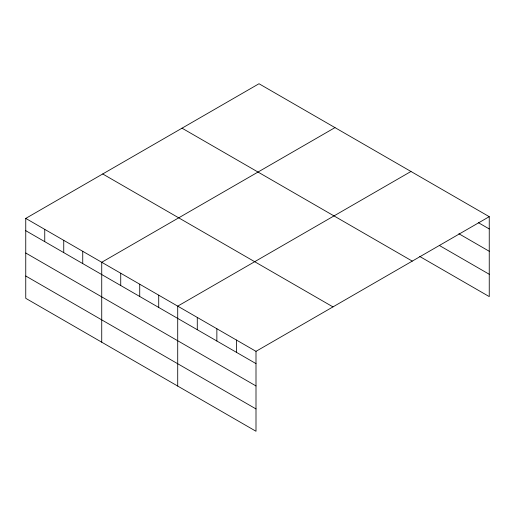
<?xml version="1.0" encoding="UTF-8"?>
<svg xmlns="http://www.w3.org/2000/svg" width="515" height="515" viewBox="0 0 515 515"><rect width="100%" height="100%" fill="white"/><g stroke="black" fill="none" stroke-linecap="round" stroke-linejoin="round"><path stroke-width="0.77" d="M419.738 256.464L489.25 296.595L489.25 216.673L259 83.739L25.75 218.405L25.75 298.327L256 431.261L256 351.339L25.75 218.405M334.982 127.611L101.732 262.277L101.732 342.198M410.964 171.476L177.714 306.142L177.714 386.063M256 351.339L489.25 216.673M478.454 222.718L489.25 228.95M458.878 233.739L489.25 251.275M439.308 245.436L489.25 274.27M182.027 128.177L412.277 261.111M102.723 173.967L332.973 306.901M25.75 230.681L256 363.616M25.75 253.007L256 385.941M25.75 276.001L256 408.936M236.43 340.042L236.43 352.318M216.86 328.737L216.86 341.02M197.284 317.44L197.284 329.716M158.717 295.172L158.717 307.449M139.726 284.209L139.726 296.486M120.729 273.24L120.729 285.516M82.735 251.307L82.735 263.583M63.744 240.338L63.744 252.614M44.747 229.375L44.747 241.651"/></g></svg>
